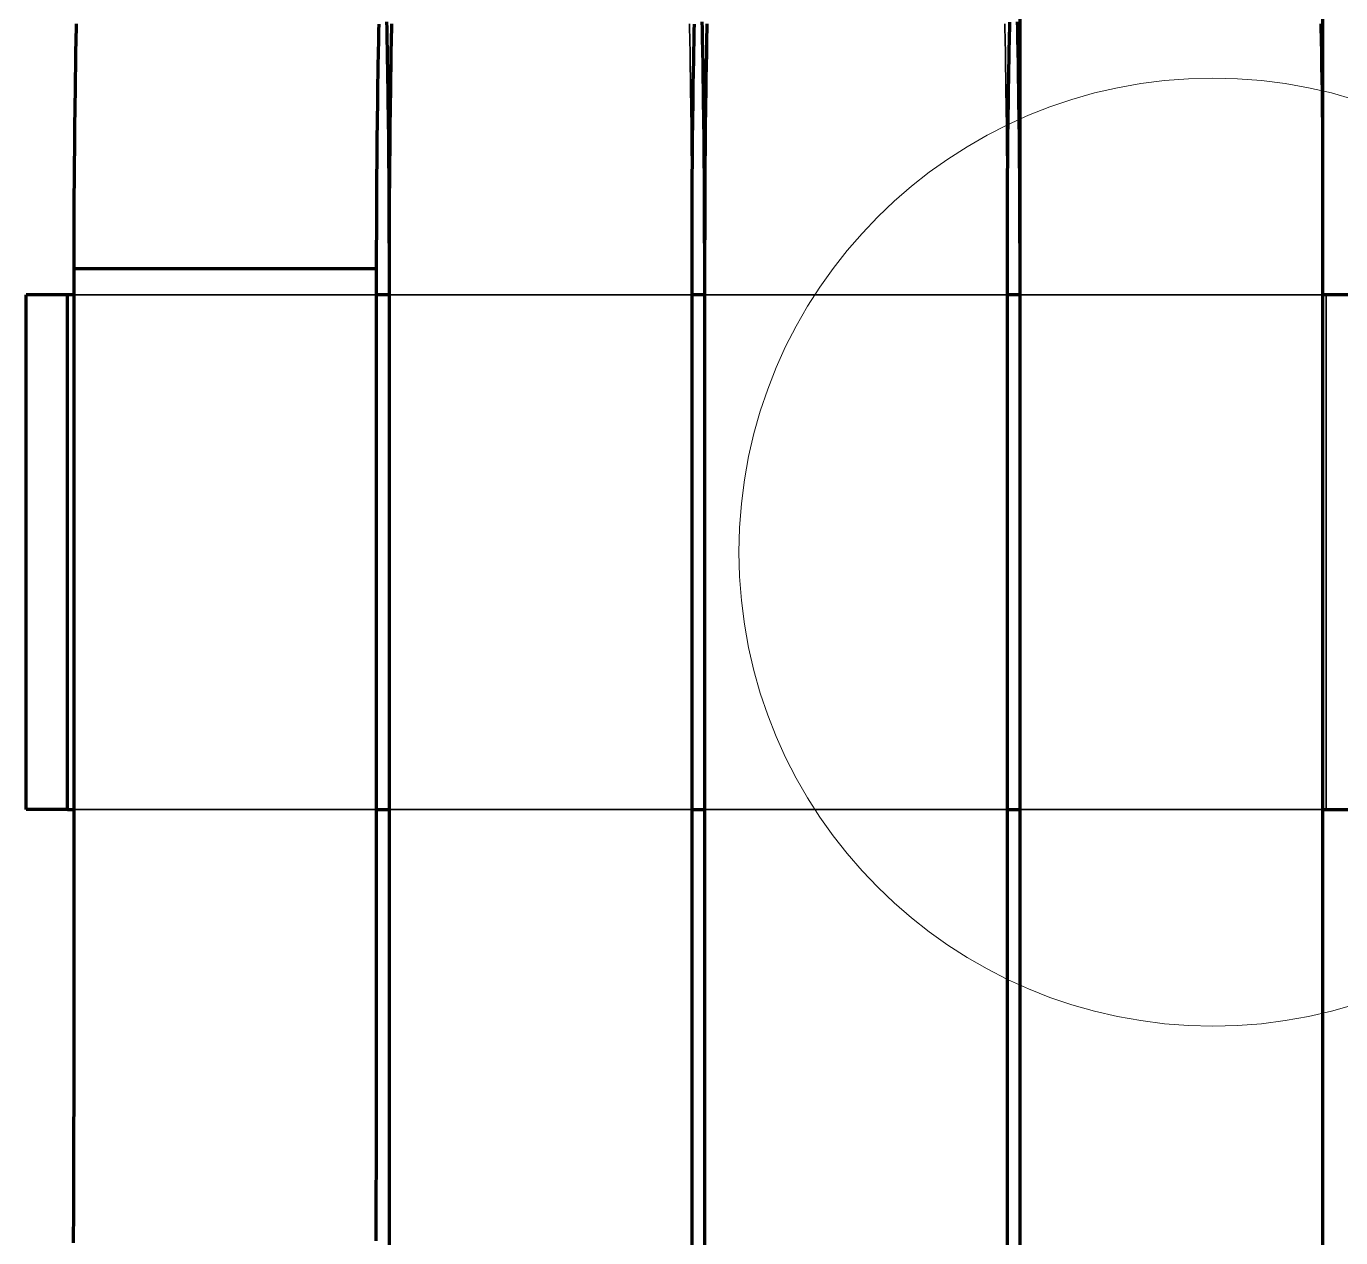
# Model space of a CAD drawing. Header units: millimetres. Extents: x 0 to 2382, y 0 to 420.
# Drawn here: x 261.49 to 271.7, y 279.67 to 289.09 of the extents above; entities that cross this region are included whole.
import ezdxf

# ---------------------------------------------------------------- set-up
doc = ezdxf.new("R2010")
doc.units = ezdxf.units.MM
doc.linetypes.add('IRAM-E-TRAZOS', pattern=[5, 4, -1])
for name, color, linetype, lineweight in [('01-VISIBLE', 7, 'CONTINUOUS', 70), ('02-OCULTA', 4, 'IRAM-E-TRAZOS', 35), ('08-FINA', 5, 'CONTINUOUS', 18)]:
    doc.layers.add(name, color=color, linetype=linetype, lineweight=lineweight)

msp = doc.modelspace()

# ---------------------------------------------------------------- linework, layer by layer
at = {"layer": '01-VISIBLE'}
for p, q in [((269.212, 297.087), (269.212, 283.683)), ((271.562, 297.087), (271.562, 283.683)), ((261.862, 287.4), (261.862, 287.2)), ((264.212, 287.4), (264.212, 287.2)), ((264.312, 287.4), (264.312, 283.683)), ((266.662, 287.4), (266.662, 283.683)), ((266.762, 287.4), (266.762, 283.993)), ((269.112, 287.4), (269.112, 283.993)), ((261.862, 287.2), (261.862, 282.6)), ((264.212, 287.2), (264.212, 282.6)), ((261.812, 287), (261.492, 287)), ((261.492, 283), (261.492, 287)), ((261.862, 287), (261.812, 287)), ((261.812, 283), (261.812, 287)), ((264.312, 287), (264.212, 287)), ((266.762, 287), (266.662, 287)), ((269.212, 287), (269.112, 287)), ((271.912, 287), (271.562, 287)), ((261.812, 283), (261.492, 283)), ((261.812, 283), (261.862, 283)), ((264.212, 283), (264.312, 283)), ((266.662, 283), (266.762, 283)), ((269.112, 283), (269.212, 283)), ((271.562, 283), (271.912, 283)), ((264.312, 281.919), (264.312, 278.816)), ((266.662, 281.919), (266.662, 278.816)), ((269.212, 281.919), (269.212, 278.816)), ((271.562, 281.919), (271.562, 278.816)), ((266.762, 281.612), (266.762, 279.474)), ((269.112, 281.612), (269.112, 279.474))]:
    msp.add_line(p, q, dxfattribs=at)
for points in [[(261.881, 289.105), (261.879, 289.055), (261.878, 289.005), (261.877, 288.955), (261.876, 288.904), (261.876, 288.854), (261.875, 288.804), (261.874, 288.754), (261.873, 288.704), (261.872, 288.654), (261.871, 288.604), (261.871, 288.553), (261.87, 288.503), (261.869, 288.453), (261.869, 288.403), (261.868, 288.353), (261.868, 288.303), (261.867, 288.253), (261.866, 288.202), (261.866, 288.152), (261.866, 288.102), (261.865, 288.052), (261.865, 288.002), (261.864, 287.952), (261.864, 287.901), (261.864, 287.851), (261.863, 287.801), (261.863, 287.751), (261.863, 287.701), (261.863, 287.651), (261.863, 287.601), (261.863, 287.55), (261.863, 287.5), (261.863, 287.45), (261.862, 287.4)], [(264.231, 289.103), (264.23, 289.053), (264.229, 289.003), (264.228, 288.953), (264.227, 288.903), (264.226, 288.853), (264.225, 288.802), (264.224, 288.752), (264.223, 288.702), (264.222, 288.652), (264.222, 288.602), (264.221, 288.552), (264.22, 288.502), (264.22, 288.452), (264.219, 288.402), (264.218, 288.352), (264.218, 288.302), (264.217, 288.252), (264.217, 288.201), (264.216, 288.151), (264.216, 288.101), (264.215, 288.051), (264.215, 288.001), (264.214, 287.951), (264.214, 287.901), (264.214, 287.851), (264.214, 287.801), (264.213, 287.751), (264.213, 287.701), (264.213, 287.65), (264.213, 287.6), (264.213, 287.55), (264.213, 287.5), (264.213, 287.45), (264.212, 287.4)], [(264.312, 287.4), (264.312, 287.451), (264.312, 287.501), (264.312, 287.552), (264.312, 287.602), (264.312, 287.653), (264.312, 287.703), (264.312, 287.754), (264.311, 287.804), (264.311, 287.855), (264.311, 287.906), (264.311, 287.956), (264.31, 288.007), (264.31, 288.057), (264.309, 288.108), (264.309, 288.158), (264.308, 288.209), (264.308, 288.259), (264.307, 288.31), (264.307, 288.36), (264.306, 288.411), (264.305, 288.462), (264.305, 288.512), (264.304, 288.563), (264.303, 288.613), (264.302, 288.664), (264.302, 288.714), (264.301, 288.765), (264.3, 288.815), (264.299, 288.866), (264.298, 288.916), (264.297, 288.967), (264.296, 289.018), (264.295, 289.068), (264.294, 289.119)], [(264.331, 289.105), (264.329, 289.055), (264.328, 289.005), (264.327, 288.955), (264.326, 288.904), (264.326, 288.854), (264.325, 288.804), (264.324, 288.754), (264.323, 288.704), (264.322, 288.654), (264.321, 288.604), (264.321, 288.553), (264.32, 288.503), (264.319, 288.453), (264.319, 288.403), (264.318, 288.353), (264.318, 288.303), (264.317, 288.253), (264.316, 288.202), (264.316, 288.152), (264.316, 288.102), (264.315, 288.052), (264.315, 288.002), (264.314, 287.952), (264.314, 287.901), (264.314, 287.851), (264.313, 287.801), (264.313, 287.751), (264.313, 287.701), (264.313, 287.651), (264.313, 287.601), (264.313, 287.55), (264.313, 287.5), (264.313, 287.45), (264.312, 287.4)], [(266.681, 289.103), (266.68, 289.053), (266.679, 289.003), (266.678, 288.953), (266.677, 288.903), (266.676, 288.853), (266.675, 288.802), (266.674, 288.752), (266.673, 288.702), (266.672, 288.652), (266.672, 288.602), (266.671, 288.552), (266.67, 288.502), (266.67, 288.452), (266.669, 288.402), (266.668, 288.352), (266.668, 288.302), (266.667, 288.252), (266.667, 288.201), (266.666, 288.151), (266.666, 288.101), (266.665, 288.051), (266.665, 288.001), (266.664, 287.951), (266.664, 287.901), (266.664, 287.851), (266.664, 287.801), (266.663, 287.751), (266.663, 287.701), (266.663, 287.65), (266.663, 287.6), (266.663, 287.55), (266.663, 287.5), (266.663, 287.45), (266.662, 287.4)], [(266.762, 287.4), (266.762, 287.451), (266.762, 287.501), (266.762, 287.552), (266.762, 287.602), (266.762, 287.653), (266.762, 287.703), (266.762, 287.754), (266.761, 287.804), (266.761, 287.855), (266.761, 287.906), (266.761, 287.956), (266.76, 288.007), (266.76, 288.057), (266.759, 288.108), (266.759, 288.158), (266.758, 288.209), (266.758, 288.259), (266.757, 288.31), (266.757, 288.36), (266.756, 288.411), (266.755, 288.462), (266.755, 288.512), (266.754, 288.563), (266.753, 288.613), (266.752, 288.664), (266.752, 288.714), (266.751, 288.765), (266.75, 288.815), (266.749, 288.866), (266.748, 288.916), (266.747, 288.967), (266.746, 289.018), (266.745, 289.068), (266.744, 289.119)], [(266.781, 289.105), (266.779, 289.055), (266.778, 289.005), (266.777, 288.955), (266.776, 288.904), (266.776, 288.854), (266.775, 288.804), (266.774, 288.754), (266.773, 288.704), (266.772, 288.654), (266.771, 288.604), (266.771, 288.553), (266.77, 288.503), (266.769, 288.453), (266.769, 288.403), (266.768, 288.353), (266.768, 288.303), (266.767, 288.253), (266.766, 288.202), (266.766, 288.152), (266.766, 288.102), (266.765, 288.052), (266.765, 288.002), (266.764, 287.952), (266.764, 287.901), (266.764, 287.851), (266.763, 287.801), (266.763, 287.751), (266.763, 287.701), (266.763, 287.651), (266.763, 287.601), (266.763, 287.55), (266.763, 287.5), (266.763, 287.45), (266.762, 287.4)], [(269.131, 289.117), (269.13, 289.066), (269.129, 289.016), (269.128, 288.965), (269.127, 288.915), (269.126, 288.865), (269.125, 288.814), (269.124, 288.764), (269.123, 288.713), (269.123, 288.663), (269.122, 288.612), (269.121, 288.562), (269.12, 288.511), (269.12, 288.461), (269.119, 288.41), (269.118, 288.36), (269.118, 288.309), (269.117, 288.259), (269.117, 288.208), (269.116, 288.158), (269.116, 288.107), (269.115, 288.057), (269.115, 288.006), (269.114, 287.956), (269.114, 287.905), (269.114, 287.855), (269.114, 287.804), (269.113, 287.754), (269.113, 287.703), (269.113, 287.653), (269.113, 287.602), (269.113, 287.552), (269.113, 287.501), (269.113, 287.451), (269.112, 287.4)], [(269.212, 287.4), (269.212, 287.451), (269.212, 287.501), (269.212, 287.552), (269.212, 287.602), (269.212, 287.653), (269.212, 287.703), (269.212, 287.754), (269.211, 287.804), (269.211, 287.855), (269.211, 287.906), (269.211, 287.956), (269.21, 288.007), (269.21, 288.057), (269.209, 288.108), (269.209, 288.158), (269.208, 288.209), (269.208, 288.259), (269.207, 288.31), (269.207, 288.36), (269.206, 288.411), (269.205, 288.462), (269.205, 288.512), (269.204, 288.563), (269.203, 288.613), (269.202, 288.664), (269.202, 288.714), (269.201, 288.765), (269.2, 288.815), (269.199, 288.866), (269.198, 288.916), (269.197, 288.967), (269.196, 289.018), (269.195, 289.068), (269.194, 289.119)], [(263.037, 287.2), (262.986, 287.2), (262.935, 287.2), (262.884, 287.2), (262.833, 287.2), (262.782, 287.2), (262.731, 287.2), (262.68, 287.2), (262.629, 287.2), (262.578, 287.2), (262.527, 287.2), (262.476, 287.2), (262.424, 287.2), (262.373, 287.2), (262.322, 287.2), (262.271, 287.2), (262.22, 287.2), (262.169, 287.2), (262.118, 287.2), (262.067, 287.2), (262.016, 287.2), (261.965, 287.2), (261.914, 287.2), (261.862, 287.2)], [(263.037, 287.2), (262.986, 287.2), (262.935, 287.2), (262.884, 287.2), (262.833, 287.2), (262.782, 287.2), (262.731, 287.2), (262.68, 287.2), (262.629, 287.2), (262.578, 287.2), (262.527, 287.2), (262.476, 287.2), (262.424, 287.2), (262.373, 287.2), (262.322, 287.2), (262.271, 287.2), (262.22, 287.2), (262.169, 287.2), (262.118, 287.2), (262.067, 287.2), (262.016, 287.2), (261.965, 287.2), (261.914, 287.2), (261.862, 287.2)], [(264.212, 287.2), (264.161, 287.2), (264.11, 287.2), (264.059, 287.2), (264.008, 287.2), (263.957, 287.2), (263.906, 287.2), (263.855, 287.2), (263.804, 287.2), (263.753, 287.2), (263.702, 287.2), (263.651, 287.2), (263.599, 287.2), (263.548, 287.2), (263.497, 287.2), (263.446, 287.2), (263.395, 287.2), (263.344, 287.2), (263.293, 287.2), (263.242, 287.2), (263.191, 287.2), (263.14, 287.2), (263.089, 287.2), (263.037, 287.2)], [(264.212, 287.2), (264.161, 287.2), (264.11, 287.2), (264.059, 287.2), (264.008, 287.2), (263.957, 287.2), (263.906, 287.2), (263.855, 287.2), (263.804, 287.2), (263.753, 287.2), (263.702, 287.2), (263.651, 287.2), (263.599, 287.2), (263.548, 287.2), (263.497, 287.2), (263.446, 287.2), (263.395, 287.2), (263.344, 287.2), (263.293, 287.2), (263.242, 287.2), (263.191, 287.2), (263.14, 287.2), (263.089, 287.2), (263.037, 287.2)], [(266.762, 283.993), (266.762, 283.942), (266.762, 283.892), (266.762, 283.841), (266.762, 283.791), (266.762, 283.74), (266.762, 283.689), (266.762, 283.639), (266.762, 283.588), (266.762, 283.537), (266.762, 283.487), (266.762, 283.436), (266.762, 283.385), (266.762, 283.335), (266.762, 283.284), (266.762, 283.233), (266.762, 283.183), (266.762, 283.132), (266.762, 283.081), (266.762, 283.031), (266.762, 282.98), (266.762, 282.929), (266.762, 282.879), (266.762, 282.828), (266.762, 282.777), (266.762, 282.727), (266.762, 282.676), (266.762, 282.625), (266.762, 282.575), (266.762, 282.524), (266.762, 282.473), (266.762, 282.423), (266.762, 282.372), (266.762, 282.321), (266.762, 282.271), (266.762, 282.22), (266.762, 282.169), (266.762, 282.119), (266.762, 282.068), (266.762, 282.018), (266.762, 281.967), (266.762, 281.916), (266.762, 281.866), (266.762, 281.815), (266.762, 281.764), (266.762, 281.714), (266.762, 281.663), (266.762, 281.612)], [(269.112, 283.993), (269.112, 283.942), (269.112, 283.892), (269.112, 283.841), (269.112, 283.791), (269.112, 283.74), (269.112, 283.689), (269.112, 283.639), (269.112, 283.588), (269.112, 283.537), (269.112, 283.487), (269.112, 283.436), (269.112, 283.385), (269.112, 283.335), (269.112, 283.284), (269.112, 283.233), (269.112, 283.183), (269.112, 283.132), (269.112, 283.081), (269.112, 283.031), (269.112, 282.98), (269.112, 282.929), (269.112, 282.879), (269.112, 282.828), (269.112, 282.777), (269.112, 282.727), (269.112, 282.676), (269.112, 282.625), (269.112, 282.575), (269.112, 282.524), (269.112, 282.473), (269.112, 282.423), (269.112, 282.372), (269.112, 282.321), (269.112, 282.271), (269.112, 282.22), (269.112, 282.169), (269.112, 282.119), (269.112, 282.068), (269.112, 282.018), (269.112, 281.967), (269.112, 281.916), (269.112, 281.866), (269.112, 281.815), (269.112, 281.764), (269.112, 281.714), (269.112, 281.663), (269.112, 281.612)], [(264.312, 283.683), (264.312, 283.632), (264.312, 283.582), (264.312, 283.532), (264.312, 283.481), (264.312, 283.431), (264.312, 283.381), (264.312, 283.33), (264.312, 283.28), (264.312, 283.229), (264.312, 283.179), (264.312, 283.129), (264.312, 283.078), (264.312, 283.028), (264.312, 282.977), (264.312, 282.927), (264.312, 282.877), (264.312, 282.826), (264.312, 282.776), (264.312, 282.726), (264.312, 282.675), (264.312, 282.625), (264.312, 282.574), (264.312, 282.524), (264.312, 282.474), (264.312, 282.423), (264.312, 282.373), (264.312, 282.322), (264.312, 282.272), (264.312, 282.222), (264.312, 282.171), (264.312, 282.121), (264.312, 282.071), (264.312, 282.02), (264.312, 281.97), (264.312, 281.919)], [(266.662, 283.683), (266.662, 283.632), (266.662, 283.582), (266.662, 283.532), (266.662, 283.481), (266.662, 283.431), (266.662, 283.381), (266.662, 283.33), (266.662, 283.28), (266.662, 283.229), (266.662, 283.179), (266.662, 283.129), (266.662, 283.078), (266.662, 283.028), (266.662, 282.977), (266.662, 282.927), (266.662, 282.877), (266.662, 282.826), (266.662, 282.776), (266.662, 282.726), (266.662, 282.675), (266.662, 282.625), (266.662, 282.574), (266.662, 282.524), (266.662, 282.474), (266.662, 282.423), (266.662, 282.373), (266.662, 282.322), (266.662, 282.272), (266.662, 282.222), (266.662, 282.171), (266.662, 282.121), (266.662, 282.071), (266.662, 282.02), (266.662, 281.97), (266.662, 281.919)], [(269.212, 283.683), (269.212, 283.632), (269.212, 283.582), (269.212, 283.532), (269.212, 283.481), (269.212, 283.431), (269.212, 283.381), (269.212, 283.33), (269.212, 283.28), (269.212, 283.229), (269.212, 283.179), (269.212, 283.129), (269.212, 283.078), (269.212, 283.028), (269.212, 282.977), (269.212, 282.927), (269.212, 282.877), (269.212, 282.826), (269.212, 282.776), (269.212, 282.726), (269.212, 282.675), (269.212, 282.625), (269.212, 282.574), (269.212, 282.524), (269.212, 282.474), (269.212, 282.423), (269.212, 282.373), (269.212, 282.322), (269.212, 282.272), (269.212, 282.222), (269.212, 282.171), (269.212, 282.121), (269.212, 282.071), (269.212, 282.02), (269.212, 281.97), (269.212, 281.919)], [(271.562, 283.683), (271.562, 283.632), (271.562, 283.582), (271.562, 283.532), (271.562, 283.481), (271.562, 283.431), (271.562, 283.381), (271.562, 283.33), (271.562, 283.28), (271.562, 283.229), (271.562, 283.179), (271.562, 283.129), (271.562, 283.078), (271.562, 283.028), (271.562, 282.977), (271.562, 282.927), (271.562, 282.877), (271.562, 282.826), (271.562, 282.776), (271.562, 282.726), (271.562, 282.675), (271.562, 282.625), (271.562, 282.574), (271.562, 282.524), (271.562, 282.474), (271.562, 282.423), (271.562, 282.373), (271.562, 282.322), (271.562, 282.272), (271.562, 282.222), (271.562, 282.171), (271.562, 282.121), (271.562, 282.071), (271.562, 282.02), (271.562, 281.97), (271.562, 281.919)], [(261.862, 282.6), (261.862, 282.55), (261.862, 282.499), (261.862, 282.449), (261.862, 282.399), (261.862, 282.349), (261.862, 282.298), (261.862, 282.248), (261.862, 282.198), (261.862, 282.148), (261.862, 282.097), (261.862, 282.047), (261.862, 281.997), (261.862, 281.946), (261.862, 281.896), (261.862, 281.846), (261.862, 281.796), (261.862, 281.745), (261.862, 281.695), (261.862, 281.645), (261.862, 281.595), (261.862, 281.544), (261.862, 281.494), (261.862, 281.444), (261.862, 281.393), (261.862, 281.343), (261.862, 281.293), (261.862, 281.243), (261.862, 281.192), (261.861, 281.142), (261.861, 281.092), (261.861, 281.042), (261.861, 280.991), (261.861, 280.941), (261.861, 280.891), (261.861, 280.84), (261.861, 280.79), (261.861, 280.74), (261.861, 280.69), (261.861, 280.639), (261.86, 280.589), (261.86, 280.539), (261.86, 280.489), (261.86, 280.438), (261.86, 280.388), (261.86, 280.338), (261.86, 280.287), (261.86, 280.237), (261.86, 280.187), (261.859, 280.137), (261.859, 280.086), (261.859, 280.036), (261.859, 279.986), (261.859, 279.936), (261.859, 279.885), (261.859, 279.835), (261.859, 279.785), (261.858, 279.734), (261.858, 279.684), (261.858, 279.634)], [(264.212, 282.6), (264.212, 282.55), (264.212, 282.5), (264.212, 282.45), (264.212, 282.4), (264.212, 282.35), (264.212, 282.3), (264.212, 282.25), (264.212, 282.2), (264.212, 282.15), (264.212, 282.1), (264.212, 282.05), (264.212, 282), (264.212, 281.95), (264.212, 281.9), (264.212, 281.849), (264.212, 281.799), (264.212, 281.749), (264.212, 281.699), (264.212, 281.649), (264.212, 281.599), (264.212, 281.549), (264.212, 281.499), (264.212, 281.449), (264.212, 281.399), (264.212, 281.349), (264.212, 281.299), (264.212, 281.249), (264.212, 281.199), (264.211, 281.149), (264.211, 281.099), (264.211, 281.049), (264.211, 280.999), (264.211, 280.949), (264.211, 280.899), (264.211, 280.849), (264.211, 280.799), (264.211, 280.749), (264.211, 280.699), (264.211, 280.649), (264.211, 280.599), (264.21, 280.549), (264.21, 280.499), (264.21, 280.449), (264.21, 280.399), (264.21, 280.348), (264.21, 280.298), (264.21, 280.248), (264.21, 280.198), (264.21, 280.148), (264.209, 280.098), (264.209, 280.048), (264.209, 279.998), (264.209, 279.948), (264.209, 279.898), (264.209, 279.848), (264.209, 279.798), (264.208, 279.748), (264.208, 279.698), (264.208, 279.648)]]:
    msp.add_lwpolyline(points, dxfattribs=at)
at = {"layer": '02-OCULTA'}
for p, q in [((264.312, 283.727), (264.312, 287.4)), ((266.662, 283.727), (266.662, 287.4)), ((266.762, 283.815), (266.762, 287.4)), ((269.112, 283.815), (269.112, 287.4)), ((269.212, 283.727), (269.212, 287.4)), ((271.562, 283.727), (271.562, 287.4)), ((261.812, 287), (261.492, 287)), ((261.492, 287), (271.592, 287)), ((271.592, 287), (261.492, 287)), ((261.492, 283), (261.492, 287)), ((261.492, 283), (261.492, 287)), ((261.492, 283), (261.492, 287)), ((261.812, 283), (261.812, 287)), ((271.912, 287), (261.812, 287)), ((261.812, 283), (261.812, 287)), ((261.812, 283), (261.812, 287)), ((264.212, 287), (261.862, 287)), ((266.662, 287), (264.312, 287)), ((269.112, 287), (266.762, 287)), ((271.562, 287), (269.212, 287)), ((271.592, 287), (271.592, 283)), ((271.592, 287), (271.592, 283)), ((261.492, 283), (271.592, 283)), ((271.592, 283), (261.492, 283)), ((261.812, 283), (261.492, 283)), ((261.812, 283), (271.912, 283)), ((261.862, 283), (264.212, 283)), ((264.312, 283), (266.662, 283)), ((266.762, 283), (269.112, 283)), ((269.212, 283), (271.562, 283)), ((264.312, 278.911), (264.312, 281.876)), ((266.662, 278.911), (266.662, 281.876)), ((269.212, 278.911), (269.212, 281.876)), ((271.562, 278.911), (271.562, 281.876)), ((266.762, 279.099), (266.762, 281.789)), ((269.112, 279.099), (269.112, 281.789))]:
    msp.add_line(p, q, dxfattribs=at)
for points in [[(266.662, 287.4), (266.662, 287.45), (266.662, 287.5), (266.662, 287.55), (266.662, 287.6), (266.662, 287.651), (266.662, 287.701), (266.662, 287.751), (266.662, 287.801), (266.661, 287.851), (266.661, 287.901), (266.661, 287.951), (266.66, 288.001), (266.66, 288.051), (266.659, 288.102), (266.659, 288.152), (266.659, 288.202), (266.658, 288.252), (266.657, 288.302), (266.657, 288.352), (266.656, 288.402), (266.656, 288.452), (266.655, 288.502), (266.654, 288.553), (266.654, 288.603), (266.653, 288.653), (266.652, 288.703), (266.651, 288.753), (266.65, 288.803), (266.649, 288.853), (266.649, 288.903), (266.648, 288.953), (266.647, 289.004), (266.646, 289.054), (266.645, 289.104)], [(269.112, 287.4), (269.112, 287.45), (269.112, 287.5), (269.112, 287.55), (269.112, 287.6), (269.112, 287.651), (269.112, 287.701), (269.112, 287.751), (269.112, 287.801), (269.111, 287.851), (269.111, 287.901), (269.111, 287.951), (269.11, 288.001), (269.11, 288.051), (269.109, 288.102), (269.109, 288.152), (269.109, 288.202), (269.108, 288.252), (269.107, 288.302), (269.107, 288.352), (269.106, 288.402), (269.106, 288.452), (269.105, 288.502), (269.104, 288.553), (269.104, 288.603), (269.103, 288.653), (269.102, 288.703), (269.101, 288.753), (269.1, 288.803), (269.099, 288.853), (269.099, 288.903), (269.098, 288.953), (269.097, 289.004), (269.096, 289.054), (269.095, 289.104)], [(271.562, 287.4), (271.562, 287.45), (271.562, 287.5), (271.562, 287.55), (271.562, 287.601), (271.562, 287.651), (271.562, 287.701), (271.562, 287.751), (271.562, 287.801), (271.561, 287.851), (271.561, 287.901), (271.561, 287.951), (271.56, 288.002), (271.56, 288.052), (271.559, 288.102), (271.559, 288.152), (271.559, 288.202), (271.558, 288.252), (271.557, 288.302), (271.557, 288.352), (271.556, 288.403), (271.556, 288.453), (271.555, 288.503), (271.554, 288.553), (271.554, 288.603), (271.553, 288.653), (271.552, 288.703), (271.551, 288.753), (271.55, 288.804), (271.549, 288.854), (271.549, 288.904), (271.548, 288.954), (271.547, 289.004), (271.546, 289.054), (271.545, 289.104)], [(261.862, 287.2), (261.912, 287.2), (261.962, 287.2), (262.012, 287.2), (262.062, 287.2), (262.112, 287.2), (262.162, 287.2), (262.212, 287.2), (262.262, 287.2), (262.312, 287.2), (262.362, 287.2), (262.412, 287.2), (262.462, 287.2), (262.512, 287.2), (262.562, 287.2), (262.612, 287.2), (262.662, 287.2), (262.712, 287.2), (262.762, 287.2), (262.812, 287.2), (262.862, 287.2), (262.912, 287.2), (262.962, 287.2), (263.012, 287.2), (263.062, 287.2), (263.112, 287.2), (263.162, 287.2), (263.212, 287.2), (263.262, 287.2), (263.312, 287.2), (263.362, 287.2), (263.412, 287.2), (263.462, 287.2), (263.512, 287.2), (263.562, 287.2), (263.612, 287.2), (263.662, 287.2), (263.712, 287.2), (263.762, 287.2), (263.812, 287.2), (263.862, 287.2), (263.912, 287.2), (263.962, 287.2), (264.012, 287.2), (264.062, 287.2), (264.112, 287.2), (264.162, 287.2), (264.212, 287.2)], [(261.862, 287.2), (261.912, 287.2), (261.962, 287.2), (262.012, 287.2), (262.062, 287.2), (262.112, 287.2), (262.162, 287.2), (262.212, 287.2), (262.262, 287.2), (262.312, 287.2), (262.362, 287.2), (262.412, 287.2), (262.462, 287.2), (262.512, 287.2), (262.562, 287.2), (262.612, 287.2), (262.662, 287.2), (262.712, 287.2), (262.762, 287.2), (262.812, 287.2), (262.862, 287.2), (262.912, 287.2), (262.962, 287.2), (263.012, 287.2), (263.062, 287.2), (263.112, 287.2), (263.162, 287.2), (263.212, 287.2), (263.262, 287.2), (263.312, 287.2), (263.362, 287.2), (263.412, 287.2), (263.462, 287.2), (263.512, 287.2), (263.562, 287.2), (263.612, 287.2), (263.662, 287.2), (263.712, 287.2), (263.762, 287.2), (263.812, 287.2), (263.862, 287.2), (263.912, 287.2), (263.962, 287.2), (264.012, 287.2), (264.062, 287.2), (264.112, 287.2), (264.162, 287.2), (264.212, 287.2)], [(266.762, 281.789), (266.762, 281.839), (266.762, 281.89), (266.762, 281.94), (266.762, 281.991), (266.762, 282.042), (266.762, 282.092), (266.762, 282.143), (266.762, 282.194), (266.762, 282.244), (266.762, 282.295), (266.762, 282.346), (266.762, 282.396), (266.762, 282.447), (266.762, 282.498), (266.762, 282.548), (266.762, 282.599), (266.762, 282.65), (266.762, 282.7), (266.762, 282.751), (266.762, 282.802), (266.762, 282.852), (266.762, 282.903), (266.762, 282.954), (266.762, 283.004), (266.762, 283.055), (266.762, 283.106), (266.762, 283.156), (266.762, 283.207), (266.762, 283.258), (266.762, 283.308), (266.762, 283.359), (266.762, 283.41), (266.762, 283.46), (266.762, 283.511), (266.762, 283.562), (266.762, 283.612), (266.762, 283.663), (266.762, 283.714), (266.762, 283.764), (266.762, 283.815)], [(269.112, 281.789), (269.112, 281.839), (269.112, 281.89), (269.112, 281.94), (269.112, 281.991), (269.112, 282.042), (269.112, 282.092), (269.112, 282.143), (269.112, 282.194), (269.112, 282.244), (269.112, 282.295), (269.112, 282.346), (269.112, 282.396), (269.112, 282.447), (269.112, 282.498), (269.112, 282.548), (269.112, 282.599), (269.112, 282.65), (269.112, 282.7), (269.112, 282.751), (269.112, 282.802), (269.112, 282.852), (269.112, 282.903), (269.112, 282.954), (269.112, 283.004), (269.112, 283.055), (269.112, 283.106), (269.112, 283.156), (269.112, 283.207), (269.112, 283.258), (269.112, 283.308), (269.112, 283.359), (269.112, 283.41), (269.112, 283.46), (269.112, 283.511), (269.112, 283.562), (269.112, 283.612), (269.112, 283.663), (269.112, 283.714), (269.112, 283.764), (269.112, 283.815)], [(264.312, 281.876), (264.312, 281.926), (264.312, 281.976), (264.312, 282.026), (264.312, 282.076), (264.312, 282.126), (264.312, 282.176), (264.312, 282.226), (264.312, 282.276), (264.312, 282.326), (264.312, 282.376), (264.312, 282.426), (264.312, 282.476), (264.312, 282.526), (264.312, 282.576), (264.312, 282.626), (264.312, 282.676), (264.312, 282.726), (264.312, 282.776), (264.312, 282.826), (264.312, 282.876), (264.312, 282.926), (264.312, 282.976), (264.312, 283.026), (264.312, 283.076), (264.312, 283.126), (264.312, 283.176), (264.312, 283.227), (264.312, 283.277), (264.312, 283.327), (264.312, 283.377), (264.312, 283.427), (264.312, 283.477), (264.312, 283.527), (264.312, 283.577), (264.312, 283.627), (264.312, 283.677), (264.312, 283.727)], [(266.662, 281.876), (266.662, 281.926), (266.662, 281.976), (266.662, 282.026), (266.662, 282.076), (266.662, 282.126), (266.662, 282.176), (266.662, 282.226), (266.662, 282.276), (266.662, 282.326), (266.662, 282.376), (266.662, 282.426), (266.662, 282.476), (266.662, 282.526), (266.662, 282.576), (266.662, 282.626), (266.662, 282.676), (266.662, 282.726), (266.662, 282.776), (266.662, 282.826), (266.662, 282.876), (266.662, 282.926), (266.662, 282.976), (266.662, 283.026), (266.662, 283.076), (266.662, 283.126), (266.662, 283.176), (266.662, 283.227), (266.662, 283.277), (266.662, 283.327), (266.662, 283.377), (266.662, 283.427), (266.662, 283.477), (266.662, 283.527), (266.662, 283.577), (266.662, 283.627), (266.662, 283.677), (266.662, 283.727)], [(269.212, 281.876), (269.212, 281.926), (269.212, 281.976), (269.212, 282.026), (269.212, 282.076), (269.212, 282.126), (269.212, 282.176), (269.212, 282.226), (269.212, 282.276), (269.212, 282.326), (269.212, 282.376), (269.212, 282.426), (269.212, 282.476), (269.212, 282.526), (269.212, 282.576), (269.212, 282.626), (269.212, 282.676), (269.212, 282.726), (269.212, 282.776), (269.212, 282.826), (269.212, 282.876), (269.212, 282.926), (269.212, 282.976), (269.212, 283.026), (269.212, 283.076), (269.212, 283.126), (269.212, 283.176), (269.212, 283.227), (269.212, 283.277), (269.212, 283.327), (269.212, 283.377), (269.212, 283.427), (269.212, 283.477), (269.212, 283.527), (269.212, 283.577), (269.212, 283.627), (269.212, 283.677), (269.212, 283.727)], [(271.562, 281.876), (271.562, 281.926), (271.562, 281.976), (271.562, 282.026), (271.562, 282.076), (271.562, 282.126), (271.562, 282.176), (271.562, 282.226), (271.562, 282.276), (271.562, 282.326), (271.562, 282.376), (271.562, 282.426), (271.562, 282.476), (271.562, 282.526), (271.562, 282.576), (271.562, 282.626), (271.562, 282.676), (271.562, 282.726), (271.562, 282.776), (271.562, 282.826), (271.562, 282.876), (271.562, 282.926), (271.562, 282.976), (271.562, 283.026), (271.562, 283.076), (271.562, 283.126), (271.562, 283.176), (271.562, 283.227), (271.562, 283.277), (271.562, 283.327), (271.562, 283.377), (271.562, 283.427), (271.562, 283.477), (271.562, 283.527), (271.562, 283.577), (271.562, 283.627), (271.562, 283.677), (271.562, 283.727)]]:
    msp.add_lwpolyline(points, dxfattribs=at)
at = {"layer": '08-FINA'}
msp.add_circle((270.712, 285), 3.683, dxfattribs=at)

doc.saveas('drawing.dxf')
